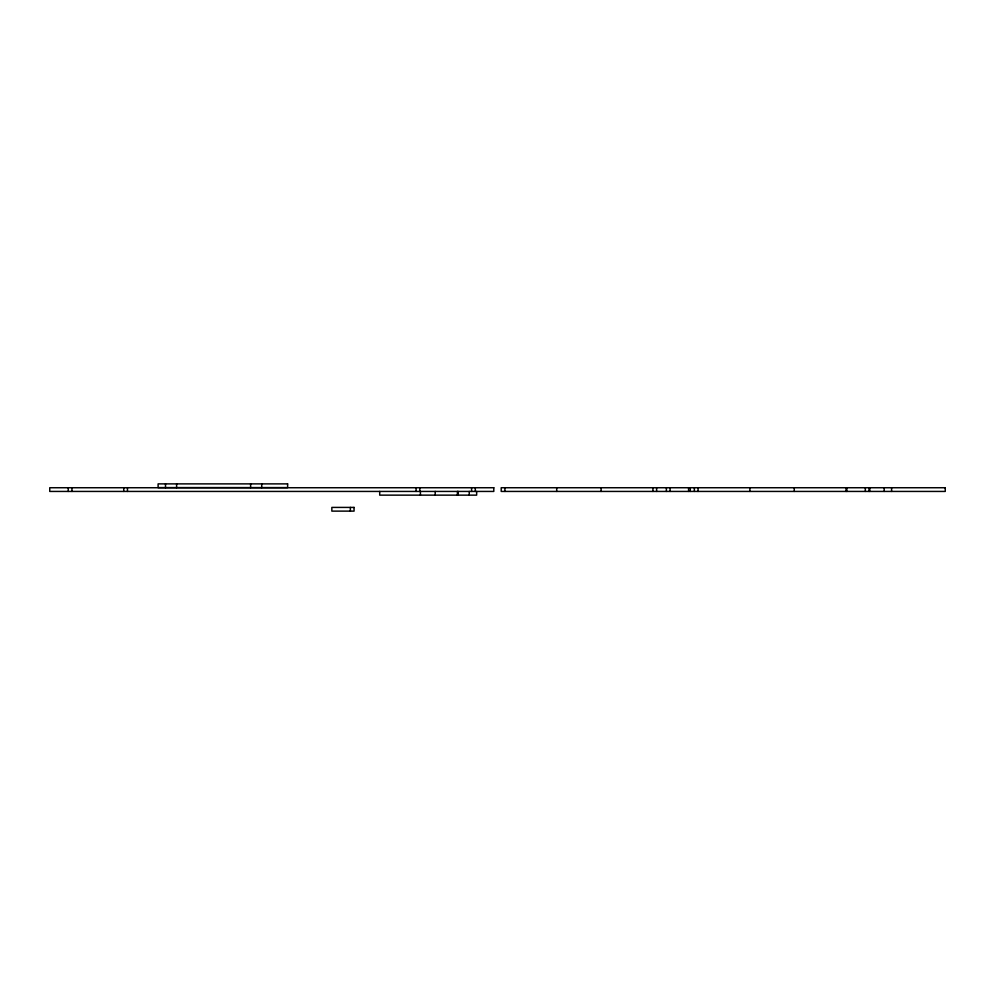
<?xml version="1.0" encoding="UTF-8"?>
<svg xmlns="http://www.w3.org/2000/svg" width="995" height="995" viewBox="0 0 995 995"><rect width="100%" height="100%" fill="white"/><g stroke="black" fill="none" stroke-linecap="round" stroke-linejoin="round"><path stroke-width="1.49" d="M891.595 487.737L891.595 491.43M884.194 487.737L884.194 491.43M869.767 487.737L869.767 491.43M869.021 487.737L869.021 491.43M865.327 487.737L865.327 491.43M846.82 487.737L846.82 491.43M846.073 487.737L846.073 491.43M794.271 487.737L794.271 491.43M749.869 487.737L749.869 491.43M698.067 487.737L698.067 491.43M694.361 487.737L694.361 491.43M690.281 487.737L690.281 491.43M688.59 487.737L688.59 491.43M670.083 487.737L670.083 491.43M666.389 487.737L666.389 491.43M656.613 487.737L656.613 491.43M652.919 487.737L652.919 491.43M601.117 487.737L601.117 491.43M556.702 487.737L556.702 491.43M504.9 487.737L504.9 491.43M476.655 491.43L476.655 495.137L379.704 495.137L379.704 491.43M475.299 487.737L475.299 491.43M471.593 487.737L471.593 491.43M469.254 491.43L469.254 495.137M458.16 491.43L458.16 495.137M457.414 491.43L457.414 495.137M435.213 491.43L435.213 495.137M420.412 491.43L420.412 495.137M419.79 487.737L419.79 491.43M416.097 487.737L416.097 491.43M350.352 507.413L350.352 511.119M261.722 483.881L261.722 487.587M250.616 483.881L250.616 487.587M176.612 483.881L176.612 487.587M165.506 483.881L165.506 487.587M127.459 487.737L127.459 491.43M123.753 487.737L123.753 491.43M71.951 487.737L71.951 491.43M68.257 487.737L68.257 491.43M287.63 483.881L158.106 483.881L158.106 487.587L287.63 487.587L287.63 483.881M493.794 487.737L49.75 487.737L49.75 491.43L493.794 491.43L493.794 487.737M945.25 487.737L501.206 487.737L501.206 491.43L945.25 491.43L945.25 487.737M354.058 507.413L331.845 507.413L331.845 511.119L354.058 511.119L354.058 507.413"/></g></svg>
